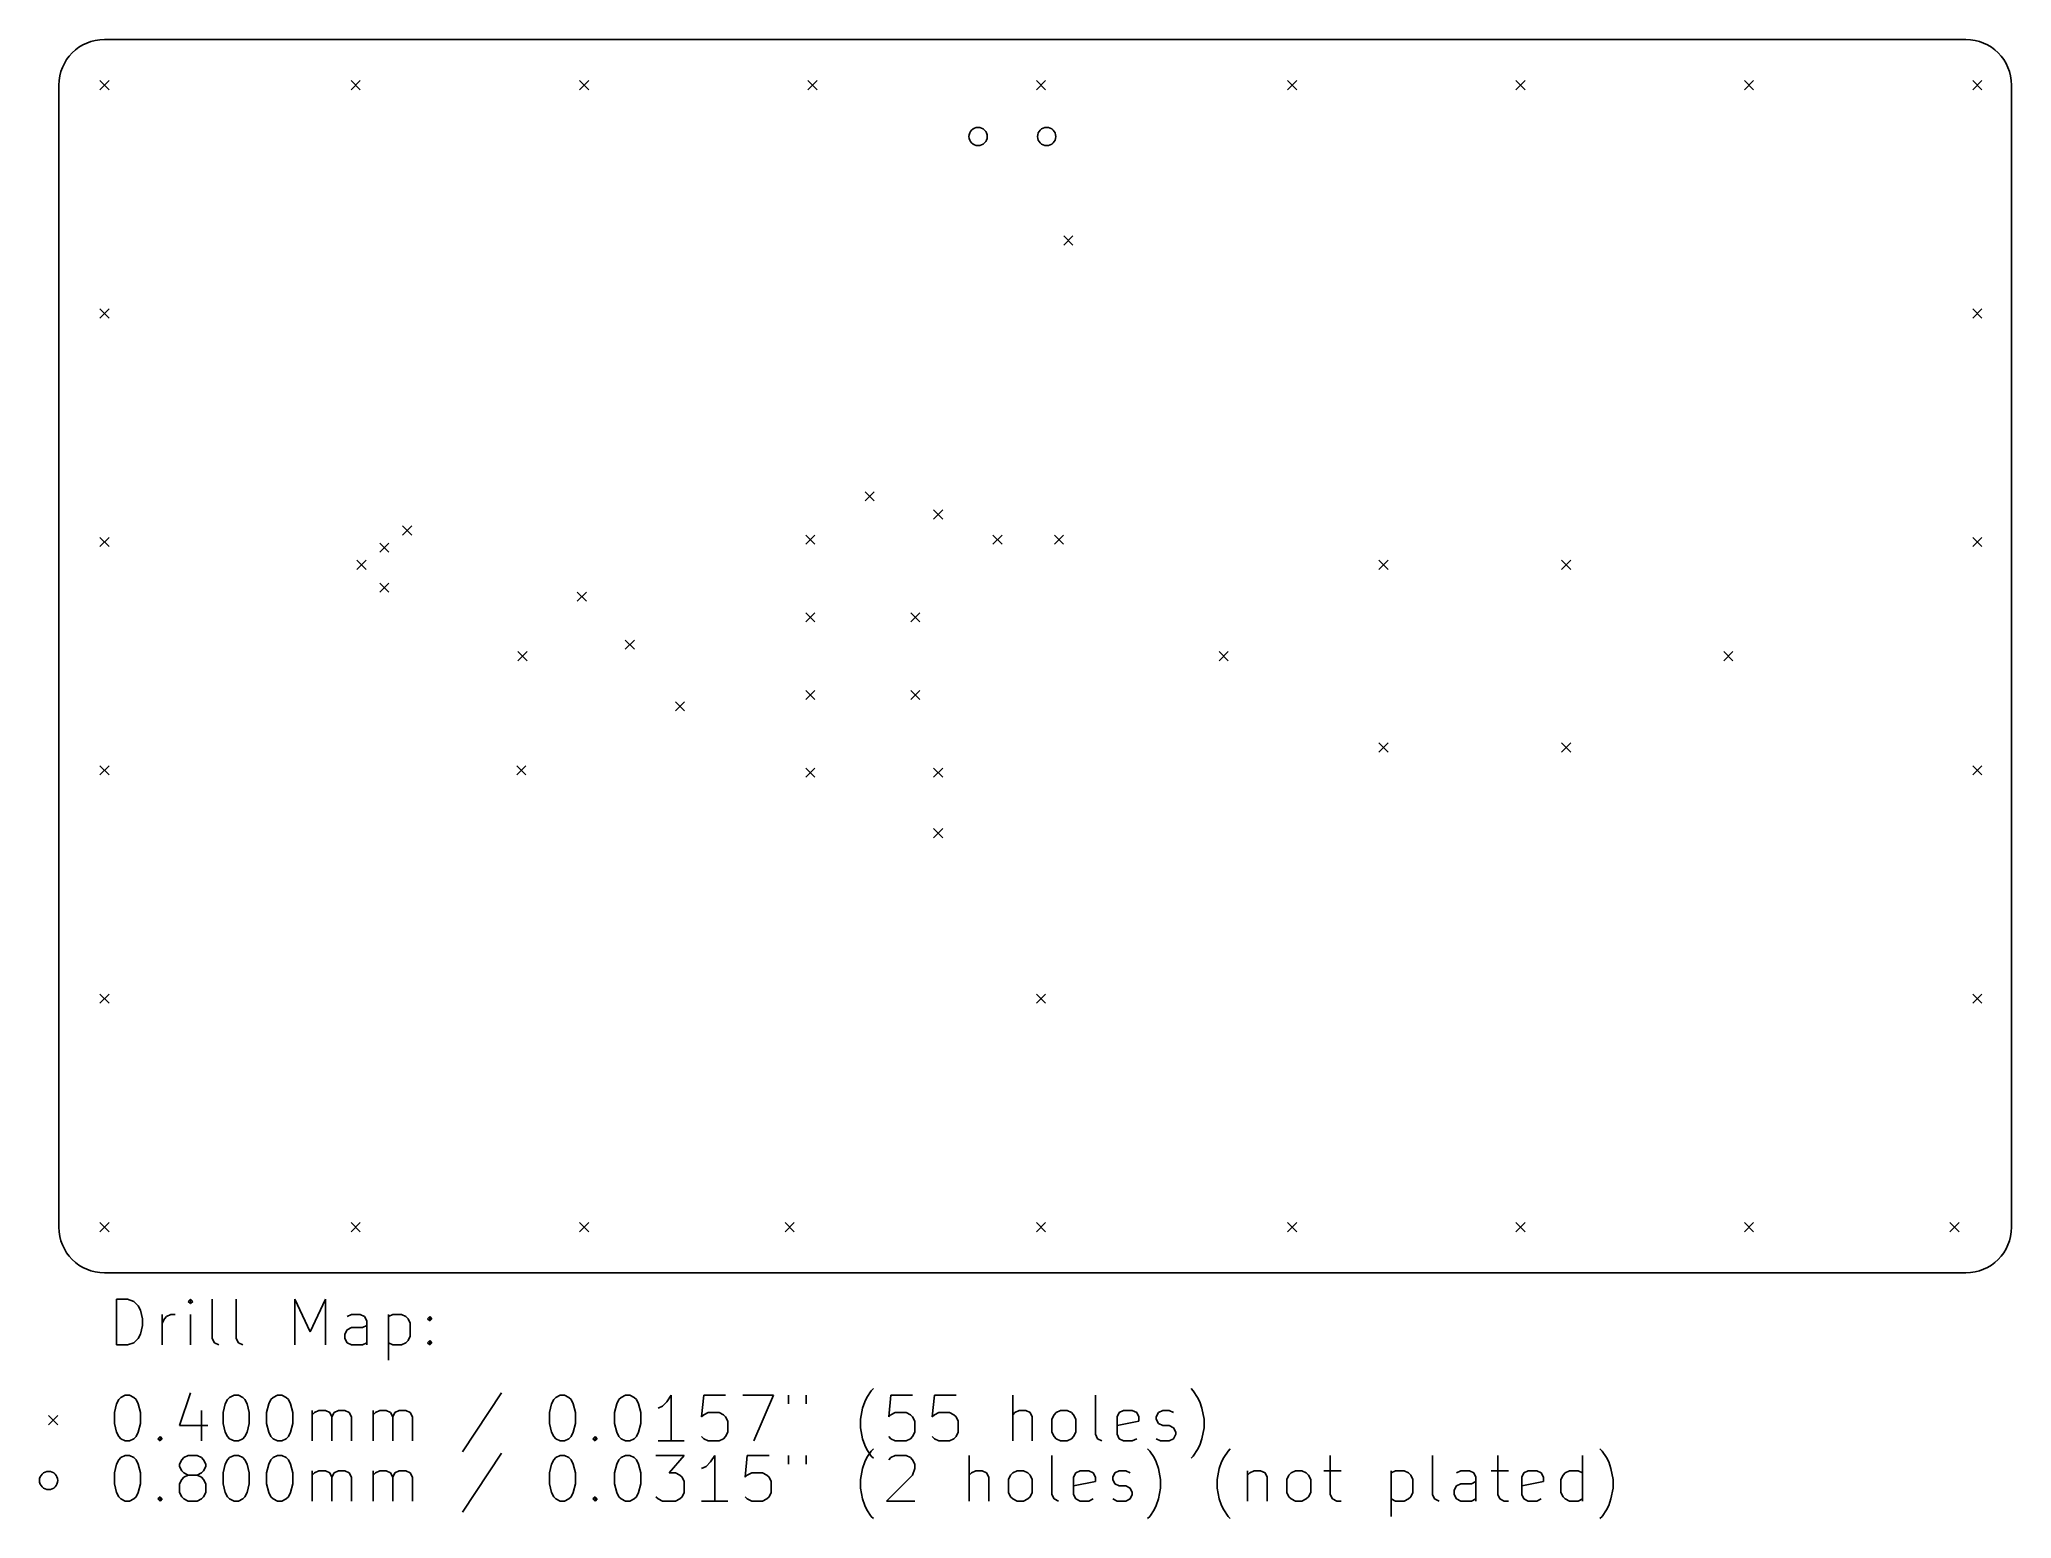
# Model space of a CAD drawing. Extents: x 85.1 to 171.5, y -124.8 to -60.
import ezdxf

# ---------------------------------------------------------------- set-up
doc = ezdxf.new("R2010")
doc.units = 0
doc.layers.add('BLACK', color=7, linetype='CONTINUOUS')

msp = doc.modelspace()

# ---------------------------------------------------------------- linework, layer by layer
at = {"layer": 'BLACK', "linetype": 'CONTINUOUS'}
for p, q in [((88, -60), (169.5, -60)), ((86, -112), (86, -62)), ((87.8, -61.8), (88.2, -62.2)), ((88.2, -61.8), (87.8, -62.2)), ((98.8, -61.8), (99.2, -62.2)), ((99.2, -61.8), (98.8, -62.2)), ((108.8, -61.8), (109.2, -62.2)), ((109.2, -61.8), (108.8, -62.2)), ((118.8, -61.8), (119.2, -62.2)), ((119.2, -61.8), (118.8, -62.2)), ((128.8, -61.8), (129.2, -62.2)), ((129.2, -61.8), (128.8, -62.2)), ((139.8, -61.8), (140.2, -62.2)), ((140.2, -61.8), (139.8, -62.2)), ((149.8, -61.8), (150.2, -62.2)), ((150.2, -61.8), (149.8, -62.2)), ((159.8, -61.8), (160.2, -62.2)), ((160.2, -61.8), (159.8, -62.2)), ((169.8, -61.8), (170.2, -62.2)), ((170.2, -61.8), (169.8, -62.2)), ((171.5, -62), (171.5, -112)), ((130, -68.6), (130.4, -69)), ((130.4, -68.6), (130, -69)), ((87.8, -71.8), (88.2, -72.2)), ((88.2, -71.8), (87.8, -72.2)), ((169.8, -71.8), (170.2, -72.2)), ((170.2, -71.8), (169.8, -72.2)), ((121.3, -79.8), (121.7, -80.2)), ((121.7, -79.8), (121.3, -80.2)), ((124.3, -80.6), (124.7, -81)), ((124.7, -80.6), (124.3, -81)), ((87.8, -81.8), (88.2, -82.2)), ((88.2, -81.8), (87.8, -82.2)), ((101.05, -81.3), (101.45, -81.7)), ((101.45, -81.3), (101.05, -81.7)), ((118.7, -81.7), (119.1, -82.1)), ((119.1, -81.7), (118.7, -82.1)), ((126.9, -81.7), (127.3, -82.1)), ((127.3, -81.7), (126.9, -82.1)), ((129.588, -81.7), (129.987, -82.1)), ((129.987, -81.7), (129.588, -82.1)), ((169.8, -81.8), (170.2, -82.2)), ((170.2, -81.8), (169.8, -82.2)), ((99.05, -82.8), (99.45, -83.2)), ((99.45, -82.8), (99.05, -83.2)), ((100.05, -82.05), (100.45, -82.45)), ((100.45, -82.05), (100.05, -82.45)), ((143.8, -82.8), (144.2, -83.2)), ((144.2, -82.8), (143.8, -83.2)), ((151.8, -82.8), (152.2, -83.2)), ((152.2, -82.8), (151.8, -83.2)), ((100.05, -83.8), (100.45, -84.2)), ((100.45, -83.8), (100.05, -84.2)), ((108.7, -84.2), (109.1, -84.6)), ((109.1, -84.2), (108.7, -84.6)), ((118.7, -85.1), (119.1, -85.5)), ((119.1, -85.1), (118.7, -85.5)), ((123.3, -85.1), (123.7, -85.5)), ((123.7, -85.1), (123.3, -85.5)), ((110.8, -86.3), (111.2, -86.7)), ((111.2, -86.3), (110.8, -86.7)), ((106.1, -86.8), (106.5, -87.2)), ((106.5, -86.8), (106.1, -87.2)), ((136.8, -86.8), (137.2, -87.2)), ((137.2, -86.8), (136.8, -87.2)), ((158.9, -86.8), (159.3, -87.2)), ((159.3, -86.8), (158.9, -87.2)), ((118.7, -88.5), (119.1, -88.9)), ((119.1, -88.5), (118.7, -88.9)), ((123.3, -88.5), (123.7, -88.9)), ((123.7, -88.5), (123.3, -88.9)), ((113, -89), (113.4, -89.4)), ((113.4, -89), (113, -89.4)), ((143.8, -90.8), (144.2, -91.2)), ((144.2, -90.8), (143.8, -91.2)), ((151.8, -90.8), (152.2, -91.2)), ((152.2, -90.8), (151.8, -91.2)), ((87.8, -91.8), (88.2, -92.2)), ((88.2, -91.8), (87.8, -92.2)), ((106.05, -91.8), (106.45, -92.2)), ((106.45, -91.8), (106.05, -92.2)), ((118.7, -91.9), (119.1, -92.3)), ((119.1, -91.9), (118.7, -92.3)), ((124.3, -91.9), (124.7, -92.3)), ((124.7, -91.9), (124.3, -92.3)), ((169.8, -91.8), (170.2, -92.2)), ((170.2, -91.8), (169.8, -92.2)), ((124.3, -94.55), (124.7, -94.95)), ((124.7, -94.55), (124.3, -94.95)), ((87.8, -101.8), (88.2, -102.2)), ((88.2, -101.8), (87.8, -102.2)), ((128.8, -101.8), (129.2, -102.2)), ((129.2, -101.8), (128.8, -102.2)), ((169.8, -101.8), (170.2, -102.2)), ((170.2, -101.8), (169.8, -102.2)), ((87.8, -111.8), (88.2, -112.2)), ((88.2, -111.8), (87.8, -112.2)), ((98.8, -111.8), (99.2, -112.2)), ((99.2, -111.8), (98.8, -112.2)), ((108.8, -111.8), (109.2, -112.2)), ((109.2, -111.8), (108.8, -112.2)), ((117.8, -111.8), (118.2, -112.2)), ((118.2, -111.8), (117.8, -112.2)), ((128.8, -111.8), (129.2, -112.2)), ((129.2, -111.8), (128.8, -112.2)), ((139.8, -111.8), (140.2, -112.2)), ((140.2, -111.8), (139.8, -112.2)), ((149.8, -111.8), (150.2, -112.2)), ((150.2, -111.8), (149.8, -112.2)), ((159.8, -111.8), (160.2, -112.2)), ((160.2, -111.8), (159.8, -112.2)), ((168.8, -111.8), (169.2, -112.2)), ((169.2, -111.8), (168.8, -112.2)), ((169.5, -114), (88, -114)), ((88.5262, -117.155), (88.5262, -115.155)), ((88.5262, -115.155), (89.0024, -115.155)), ((89.0024, -115.155), (89.2881, -115.25)), ((89.2881, -115.25), (89.4786, -115.44)), ((89.4786, -115.44), (89.5738, -115.631)), ((89.5738, -115.631), (89.669, -116.012)), ((91.7643, -115.155), (91.669, -115.25)), ((91.669, -115.25), (91.7643, -115.345)), ((91.8595, -115.25), (91.7643, -115.155)), ((91.7643, -115.155), (91.7643, -115.345)), ((91.7643, -115.345), (91.8595, -115.25)), ((92.7167, -116.869), (92.7167, -115.155)), ((93.7643, -116.869), (93.7643, -115.155)), ((96.3357, -117.155), (96.3357, -115.155)), ((96.3357, -115.155), (97.0024, -116.583)), ((97.0024, -116.583), (97.669, -115.155)), ((97.669, -115.155), (97.669, -117.155)), ((89.669, -116.298), (89.5738, -116.679)), ((89.669, -116.012), (89.669, -116.298)), ((90.5262, -117.155), (90.5262, -115.821)), ((90.5262, -116.202), (90.6214, -116.012)), ((90.6214, -116.012), (90.7167, -115.917)), ((90.7167, -115.917), (90.9071, -115.821)), ((90.9071, -115.821), (91.0976, -115.821)), ((91.7643, -117.155), (91.7643, -115.821)), ((98.5262, -116.679), (98.6214, -116.488)), ((98.8119, -115.821), (98.6214, -115.917)), ((98.6214, -116.488), (98.8119, -116.393)), ((99.1929, -115.821), (98.8119, -115.821)), ((98.8119, -116.393), (99.2881, -116.393)), ((99.3833, -115.917), (99.1929, -115.821)), ((99.2881, -116.393), (99.4786, -116.298)), ((99.4786, -116.107), (99.3833, -115.917)), ((99.4786, -117.155), (99.4786, -116.107)), ((100.431, -115.821), (100.431, -117.821)), ((100.431, -115.917), (100.621, -115.821)), ((100.621, -115.821), (101.002, -115.821)), ((101.002, -115.821), (101.193, -115.917)), ((101.193, -115.917), (101.288, -116.012)), ((101.288, -116.012), (101.383, -116.202)), ((101.383, -116.202), (101.383, -116.774)), ((102.145, -116.012), (102.24, -115.917)), ((102.24, -116.107), (102.145, -116.012)), ((102.24, -115.917), (102.336, -116.012)), ((102.24, -115.917), (102.24, -116.107)), ((102.336, -116.012), (102.24, -116.107)), ((89.0024, -117.155), (88.5262, -117.155)), ((89.2881, -117.06), (89.0024, -117.155)), ((89.4786, -116.869), (89.2881, -117.06)), ((89.5738, -116.679), (89.4786, -116.869)), ((92.8119, -117.06), (92.7167, -116.869)), ((93.0024, -117.155), (92.8119, -117.06)), ((93.8595, -117.06), (93.7643, -116.869)), ((94.05, -117.155), (93.8595, -117.06)), ((98.5262, -116.869), (98.5262, -116.679)), ((98.6214, -117.06), (98.5262, -116.869)), ((98.8119, -117.155), (98.6214, -117.06)), ((99.2881, -117.155), (98.8119, -117.155)), ((99.4786, -117.06), (99.2881, -117.155)), ((100.621, -117.155), (100.431, -117.06)), ((101.002, -117.155), (100.621, -117.155)), ((101.193, -117.06), (101.002, -117.155)), ((101.288, -116.964), (101.193, -117.06)), ((101.383, -116.774), (101.288, -116.964)), ((102.145, -117.06), (102.24, -116.964)), ((102.24, -117.155), (102.145, -117.06)), ((102.24, -116.964), (102.336, -117.06)), ((102.24, -116.964), (102.24, -117.155)), ((102.336, -117.06), (102.24, -117.155)), ((121.574, -119.164), (121.669, -119.069)), ((135.669, -119.164), (135.574, -119.069)), ((88.431, -120.117), (88.5262, -119.736)), ((88.5262, -119.736), (88.6214, -119.545)), ((88.6214, -119.545), (88.7167, -119.45)), ((88.7167, -119.45), (88.9071, -119.355)), ((88.9071, -119.355), (89.0976, -119.355)), ((89.0976, -119.355), (89.2881, -119.45)), ((89.2881, -119.45), (89.3833, -119.545)), ((89.3833, -119.545), (89.4786, -119.736)), ((89.4786, -119.736), (89.5738, -120.117)), ((91.7643, -119.26), (91.2881, -120.688)), ((92.2405, -120.021), (92.2405, -121.355)), ((93.1929, -120.117), (93.2881, -119.736)), ((93.2881, -119.736), (93.3833, -119.545)), ((93.3833, -119.545), (93.4786, -119.45)), ((93.4786, -119.45), (93.669, -119.355)), ((93.669, -119.355), (93.8595, -119.355)), ((93.8595, -119.355), (94.05, -119.45)), ((94.05, -119.45), (94.1452, -119.545)), ((94.1452, -119.545), (94.2405, -119.736)), ((94.2405, -119.736), (94.3357, -120.117)), ((95.0976, -120.117), (95.1929, -119.736)), ((95.1929, -119.736), (95.2881, -119.545)), ((95.2881, -119.545), (95.3833, -119.45)), ((95.3833, -119.45), (95.5738, -119.355)), ((95.5738, -119.355), (95.7643, -119.355)), ((95.7643, -119.355), (95.9548, -119.45)), ((95.9548, -119.45), (96.05, -119.545)), ((96.05, -119.545), (96.1452, -119.736)), ((96.1452, -119.736), (96.2405, -120.117)), ((97.0976, -121.355), (97.0976, -120.021)), ((97.1929, -120.117), (97.3833, -120.021)), ((97.3833, -120.021), (97.669, -120.021)), ((97.669, -120.021), (97.8595, -120.117)), ((98.05, -120.117), (98.2405, -120.021)), ((98.2405, -120.021), (98.5262, -120.021)), ((98.5262, -120.021), (98.7167, -120.117)), ((99.7643, -121.355), (99.7643, -120.021)), ((99.8595, -120.117), (100.05, -120.021)), ((100.05, -120.021), (100.336, -120.021)), ((100.336, -120.021), (100.526, -120.117)), ((100.717, -120.117), (100.907, -120.021)), ((100.907, -120.021), (101.193, -120.021)), ((101.193, -120.021), (101.383, -120.117)), ((105.383, -119.26), (103.669, -121.831)), ((107.479, -120.117), (107.574, -119.736)), ((107.574, -119.736), (107.669, -119.545)), ((107.669, -119.545), (107.764, -119.45)), ((107.764, -119.45), (107.955, -119.355)), ((107.955, -119.355), (108.145, -119.355)), ((108.145, -119.355), (108.336, -119.45)), ((108.336, -119.45), (108.431, -119.545)), ((108.431, -119.545), (108.526, -119.736)), ((108.526, -119.736), (108.621, -120.117)), ((110.336, -120.117), (110.431, -119.736)), ((110.431, -119.736), (110.526, -119.545)), ((110.526, -119.545), (110.621, -119.45)), ((110.621, -119.45), (110.812, -119.355)), ((110.812, -119.355), (111.002, -119.355)), ((111.002, -119.355), (111.193, -119.45)), ((111.193, -119.45), (111.288, -119.545)), ((111.288, -119.545), (111.383, -119.736)), ((111.383, -119.736), (111.479, -120.117)), ((112.431, -119.831), (112.24, -119.926)), ((112.621, -119.64), (112.431, -119.831)), ((112.812, -119.355), (112.621, -119.64)), ((112.812, -121.355), (112.812, -119.355)), ((114.24, -119.355), (114.145, -120.307)), ((115.193, -119.355), (114.24, -119.355)), ((115.955, -119.355), (117.288, -119.355)), ((117.288, -119.355), (116.431, -121.355)), ((117.955, -119.355), (117.955, -119.736)), ((118.717, -119.355), (118.717, -119.736)), ((121.098, -120.402), (121.193, -119.926)), ((121.193, -119.926), (121.288, -119.64)), ((121.288, -119.64), (121.383, -119.45)), ((121.383, -119.45), (121.574, -119.164)), ((122.431, -119.355), (122.336, -120.307)), ((123.383, -119.355), (122.431, -119.355)), ((124.336, -119.355), (124.24, -120.307)), ((125.288, -119.355), (124.336, -119.355)), ((127.764, -121.355), (127.764, -119.355)), ((128.05, -120.021), (127.86, -120.117)), ((128.336, -120.021), (128.05, -120.021)), ((128.526, -120.117), (128.336, -120.021)), ((129.669, -120.117), (129.86, -120.021)), ((129.86, -120.021), (130.145, -120.021)), ((130.145, -120.021), (130.336, -120.117)), ((131.383, -121.069), (131.383, -119.355)), ((132.431, -120.117), (132.621, -120.021)), ((132.621, -120.021), (133.002, -120.021)), ((133.002, -120.021), (133.193, -120.117)), ((134.145, -120.117), (134.336, -120.021)), ((134.336, -120.021), (134.621, -120.021)), ((134.621, -120.021), (134.812, -120.117)), ((135.86, -119.45), (135.669, -119.164)), ((135.955, -119.64), (135.86, -119.45)), ((136.05, -119.926), (135.955, -119.64)), ((136.145, -120.402), (136.05, -119.926)), ((85.55, -120.25), (85.95, -120.65)), ((85.95, -120.25), (85.55, -120.65)), ((88.431, -120.593), (88.431, -120.117)), ((88.5262, -120.974), (88.431, -120.593)), ((89.5738, -120.593), (89.4786, -120.974)), ((89.5738, -120.117), (89.5738, -120.593)), ((91.2881, -120.688), (92.5262, -120.688)), ((93.1929, -120.593), (93.1929, -120.117)), ((93.2881, -120.974), (93.1929, -120.593)), ((94.3357, -120.593), (94.2405, -120.974)), ((94.3357, -120.117), (94.3357, -120.593)), ((95.0976, -120.593), (95.0976, -120.117)), ((95.1929, -120.974), (95.0976, -120.593)), ((96.2405, -120.593), (96.1452, -120.974)), ((96.2405, -120.117), (96.2405, -120.593)), ((97.0976, -120.212), (97.1929, -120.117)), ((97.8595, -120.117), (97.9548, -120.307)), ((97.9548, -120.307), (98.05, -120.117)), ((97.9548, -120.307), (97.9548, -121.355)), ((98.7167, -120.117), (98.8119, -120.307)), ((98.8119, -120.307), (98.8119, -121.355)), ((99.7643, -120.212), (99.8595, -120.117)), ((100.526, -120.117), (100.621, -120.307)), ((100.621, -120.307), (100.717, -120.117)), ((100.621, -120.307), (100.621, -121.355)), ((101.383, -120.117), (101.479, -120.307)), ((101.479, -120.307), (101.479, -121.355)), ((107.479, -120.593), (107.479, -120.117)), ((107.574, -120.974), (107.479, -120.593)), ((108.621, -120.593), (108.526, -120.974)), ((108.621, -120.117), (108.621, -120.593)), ((110.336, -120.593), (110.336, -120.117)), ((110.431, -120.974), (110.336, -120.593)), ((111.479, -120.593), (111.383, -120.974)), ((111.479, -120.117), (111.479, -120.593)), ((114.145, -120.307), (114.24, -120.212)), ((114.24, -120.212), (114.431, -120.117)), ((114.431, -120.117), (114.907, -120.117)), ((114.907, -120.117), (115.098, -120.212)), ((115.098, -120.212), (115.193, -120.307)), ((115.193, -120.307), (115.288, -120.498)), ((115.288, -120.498), (115.288, -120.974)), ((121.098, -120.783), (121.098, -120.402)), ((121.193, -121.26), (121.098, -120.783)), ((122.336, -120.307), (122.431, -120.212)), ((122.431, -120.212), (122.621, -120.117)), ((122.621, -120.117), (123.098, -120.117)), ((123.098, -120.117), (123.288, -120.212)), ((123.288, -120.212), (123.383, -120.307)), ((123.383, -120.307), (123.479, -120.498)), ((123.479, -120.498), (123.479, -120.974)), ((124.24, -120.307), (124.336, -120.212)), ((124.336, -120.212), (124.526, -120.117)), ((124.526, -120.117), (125.002, -120.117)), ((125.002, -120.117), (125.193, -120.212)), ((125.193, -120.212), (125.288, -120.307)), ((125.288, -120.307), (125.383, -120.498)), ((125.383, -120.498), (125.383, -120.974)), ((127.86, -120.117), (127.764, -120.212)), ((128.621, -120.307), (128.526, -120.117)), ((128.621, -121.355), (128.621, -120.307)), ((129.479, -120.402), (129.574, -120.212)), ((129.479, -120.974), (129.479, -120.402)), ((129.574, -120.212), (129.669, -120.117)), ((130.336, -120.117), (130.431, -120.212)), ((130.431, -120.212), (130.526, -120.402)), ((130.526, -120.402), (130.526, -120.974)), ((132.336, -120.307), (132.431, -120.117)), ((132.336, -121.069), (132.336, -120.307)), ((133.288, -120.498), (132.336, -120.688)), ((133.193, -120.117), (133.288, -120.307)), ((133.288, -120.307), (133.288, -120.498)), ((134.05, -120.307), (134.145, -120.117)), ((134.05, -120.402), (134.05, -120.307)), ((134.145, -120.593), (134.05, -120.402)), ((134.336, -120.688), (134.145, -120.593)), ((134.621, -120.688), (134.336, -120.688)), ((134.812, -120.783), (134.621, -120.688)), ((134.907, -120.974), (134.812, -120.783)), ((136.05, -121.26), (136.145, -120.783)), ((136.145, -120.783), (136.145, -120.402)), ((88.6214, -121.164), (88.5262, -120.974)), ((88.7167, -121.26), (88.6214, -121.164)), ((88.9071, -121.355), (88.7167, -121.26)), ((89.0976, -121.355), (88.9071, -121.355)), ((89.2881, -121.26), (89.0976, -121.355)), ((89.3833, -121.164), (89.2881, -121.26)), ((89.4786, -120.974), (89.3833, -121.164)), ((90.3357, -121.26), (90.431, -121.164)), ((90.431, -121.355), (90.3357, -121.26)), ((90.431, -121.164), (90.5262, -121.26)), ((90.431, -121.164), (90.431, -121.355)), ((90.5262, -121.26), (90.431, -121.355)), ((93.3833, -121.164), (93.2881, -120.974)), ((93.4786, -121.26), (93.3833, -121.164)), ((93.669, -121.355), (93.4786, -121.26)), ((93.8595, -121.355), (93.669, -121.355)), ((94.05, -121.26), (93.8595, -121.355)), ((94.1452, -121.164), (94.05, -121.26)), ((94.2405, -120.974), (94.1452, -121.164)), ((95.2881, -121.164), (95.1929, -120.974)), ((95.3833, -121.26), (95.2881, -121.164)), ((95.5738, -121.355), (95.3833, -121.26)), ((95.7643, -121.355), (95.5738, -121.355)), ((95.9548, -121.26), (95.7643, -121.355)), ((96.05, -121.164), (95.9548, -121.26)), ((96.1452, -120.974), (96.05, -121.164)), ((107.669, -121.164), (107.574, -120.974)), ((107.764, -121.26), (107.669, -121.164)), ((107.955, -121.355), (107.764, -121.26)), ((108.145, -121.355), (107.955, -121.355)), ((108.336, -121.26), (108.145, -121.355)), ((108.431, -121.164), (108.336, -121.26)), ((108.526, -120.974), (108.431, -121.164)), ((109.383, -121.26), (109.479, -121.164)), ((109.479, -121.355), (109.383, -121.26)), ((109.479, -121.164), (109.574, -121.26)), ((109.479, -121.164), (109.479, -121.355)), ((109.574, -121.26), (109.479, -121.355)), ((110.526, -121.164), (110.431, -120.974)), ((110.621, -121.26), (110.526, -121.164)), ((110.812, -121.355), (110.621, -121.26)), ((111.002, -121.355), (110.812, -121.355)), ((111.193, -121.26), (111.002, -121.355)), ((111.288, -121.164), (111.193, -121.26)), ((111.383, -120.974), (111.288, -121.164)), ((113.383, -121.355), (112.24, -121.355)), ((114.24, -121.26), (114.145, -121.164)), ((114.431, -121.355), (114.24, -121.26)), ((114.907, -121.355), (114.431, -121.355)), ((115.098, -121.26), (114.907, -121.355)), ((115.193, -121.164), (115.098, -121.26)), ((115.288, -120.974), (115.193, -121.164)), ((121.288, -121.545), (121.193, -121.26)), ((121.383, -121.736), (121.288, -121.545)), ((121.574, -122.021), (121.383, -121.736)), ((121.574, -121.804), (121.669, -121.709)), ((122.431, -121.26), (122.336, -121.164)), ((122.621, -121.355), (122.431, -121.26)), ((123.098, -121.355), (122.621, -121.355)), ((123.288, -121.26), (123.098, -121.355)), ((123.383, -121.164), (123.288, -121.26)), ((123.479, -120.974), (123.383, -121.164)), ((124.336, -121.26), (124.24, -121.164)), ((124.526, -121.355), (124.336, -121.26)), ((125.002, -121.355), (124.526, -121.355)), ((125.193, -121.26), (125.002, -121.355)), ((125.288, -121.164), (125.193, -121.26)), ((125.383, -120.974), (125.288, -121.164)), ((129.574, -121.164), (129.479, -120.974)), ((129.669, -121.26), (129.574, -121.164)), ((129.86, -121.355), (129.669, -121.26)), ((130.145, -121.355), (129.86, -121.355)), ((130.336, -121.26), (130.145, -121.355)), ((130.431, -121.164), (130.336, -121.26)), ((130.526, -120.974), (130.431, -121.164)), ((131.479, -121.26), (131.383, -121.069)), ((131.669, -121.355), (131.479, -121.26)), ((132.431, -121.26), (132.336, -121.069)), ((132.621, -121.355), (132.431, -121.26)), ((133.002, -121.355), (132.621, -121.355)), ((133.193, -121.26), (133.002, -121.355)), ((133.764, -121.804), (133.669, -121.709)), ((134.05, -121.26), (134.24, -121.355)), ((134.24, -121.355), (134.621, -121.355)), ((134.621, -121.355), (134.812, -121.26)), ((134.812, -121.26), (134.907, -121.069)), ((134.907, -121.069), (134.907, -120.974)), ((135.669, -122.021), (135.86, -121.736)), ((135.86, -121.736), (135.955, -121.545)), ((135.955, -121.545), (136.05, -121.26)), ((137.193, -121.804), (137.288, -121.709)), ((153.574, -121.804), (153.479, -121.709)), ((88.431, -122.757), (88.5262, -122.376)), ((88.5262, -122.376), (88.6214, -122.185)), ((88.6214, -122.185), (88.7167, -122.09)), ((88.7167, -122.09), (88.9071, -121.995)), ((88.9071, -121.995), (89.0976, -121.995)), ((89.0976, -121.995), (89.2881, -122.09)), ((89.2881, -122.09), (89.3833, -122.185)), ((89.3833, -122.185), (89.4786, -122.376)), ((89.4786, -122.376), (89.5738, -122.757)), ((91.2881, -122.376), (91.3833, -122.185)), ((91.2881, -122.471), (91.2881, -122.376)), ((91.3833, -122.661), (91.2881, -122.471)), ((91.3833, -122.185), (91.4786, -122.09)), ((91.4786, -122.09), (91.669, -121.995)), ((91.669, -121.995), (92.05, -121.995)), ((92.05, -121.995), (92.2405, -122.09)), ((92.2405, -122.09), (92.3357, -122.185)), ((92.3357, -122.185), (92.431, -122.376)), ((92.431, -122.471), (92.3357, -122.661)), ((92.431, -122.376), (92.431, -122.471)), ((93.1929, -122.757), (93.2881, -122.376)), ((93.2881, -122.376), (93.3833, -122.185)), ((93.3833, -122.185), (93.4786, -122.09)), ((93.4786, -122.09), (93.669, -121.995)), ((93.669, -121.995), (93.8595, -121.995)), ((93.8595, -121.995), (94.05, -122.09)), ((94.05, -122.09), (94.1452, -122.185)), ((94.1452, -122.185), (94.2405, -122.376)), ((94.2405, -122.376), (94.3357, -122.757)), ((95.0976, -122.757), (95.1929, -122.376)), ((95.1929, -122.376), (95.2881, -122.185)), ((95.2881, -122.185), (95.3833, -122.09)), ((95.3833, -122.09), (95.5738, -121.995)), ((95.5738, -121.995), (95.7643, -121.995)), ((95.7643, -121.995), (95.9548, -122.09)), ((95.9548, -122.09), (96.05, -122.185)), ((96.05, -122.185), (96.1452, -122.376)), ((96.1452, -122.376), (96.2405, -122.757)), ((105.383, -121.9), (103.669, -124.471)), ((107.479, -122.757), (107.574, -122.376)), ((107.574, -122.376), (107.669, -122.185)), ((107.669, -122.185), (107.764, -122.09)), ((107.764, -122.09), (107.955, -121.995)), ((107.955, -121.995), (108.145, -121.995)), ((108.145, -121.995), (108.336, -122.09)), ((108.336, -122.09), (108.431, -122.185)), ((108.431, -122.185), (108.526, -122.376)), ((108.526, -122.376), (108.621, -122.757)), ((110.336, -122.757), (110.431, -122.376)), ((110.431, -122.376), (110.526, -122.185)), ((110.526, -122.185), (110.621, -122.09)), ((110.621, -122.09), (110.812, -121.995)), ((110.812, -121.995), (111.002, -121.995)), ((111.002, -121.995), (111.193, -122.09)), ((111.193, -122.09), (111.288, -122.185)), ((111.288, -122.185), (111.383, -122.376)), ((111.383, -122.376), (111.479, -122.757)), ((112.145, -121.995), (113.383, -121.995)), ((113.383, -121.995), (112.717, -122.757)), ((114.336, -122.471), (114.145, -122.566)), ((114.526, -122.28), (114.336, -122.471)), ((114.717, -121.995), (114.526, -122.28)), ((114.717, -123.995), (114.717, -121.995)), ((116.145, -121.995), (116.05, -122.947)), ((117.098, -121.995), (116.145, -121.995)), ((117.955, -121.995), (117.955, -122.376)), ((118.717, -121.995), (118.717, -122.376)), ((121.098, -123.042), (121.193, -122.566)), ((121.193, -122.566), (121.288, -122.28)), ((121.288, -122.28), (121.383, -122.09)), ((121.383, -122.09), (121.574, -121.804)), ((121.669, -122.117), (121.574, -122.021)), ((122.336, -122.185), (122.431, -122.09)), ((122.431, -122.09), (122.621, -121.995)), ((122.621, -121.995), (123.098, -121.995)), ((123.098, -121.995), (123.288, -122.09)), ((123.288, -122.09), (123.383, -122.185)), ((123.383, -122.185), (123.479, -122.376)), ((123.479, -122.566), (123.383, -122.852)), ((123.479, -122.376), (123.479, -122.566)), ((125.86, -123.995), (125.86, -121.995)), ((129.479, -123.709), (129.479, -121.995)), ((133.955, -122.09), (133.764, -121.804)), ((134.05, -122.28), (133.955, -122.09)), ((134.145, -122.566), (134.05, -122.28)), ((134.24, -123.042), (134.145, -122.566)), ((135.574, -122.117), (135.669, -122.021)), ((136.717, -123.042), (136.812, -122.566)), ((136.812, -122.566), (136.907, -122.28)), ((136.907, -122.28), (137.002, -122.09)), ((137.002, -122.09), (137.193, -121.804)), ((141.669, -121.995), (141.669, -123.709)), ((146.145, -123.709), (146.145, -121.995)), ((149.002, -121.995), (149.002, -123.709)), ((152.717, -123.995), (152.717, -121.995)), ((153.764, -122.09), (153.574, -121.804)), ((153.86, -122.28), (153.764, -122.09)), ((153.955, -122.566), (153.86, -122.28)), ((154.05, -123.042), (153.955, -122.566)), ((88.431, -123.233), (88.431, -122.757)), ((88.5262, -123.614), (88.431, -123.233)), ((89.5738, -123.233), (89.4786, -123.614)), ((89.5738, -122.757), (89.5738, -123.233)), ((91.3833, -123.042), (91.2881, -123.233)), ((91.2881, -123.233), (91.2881, -123.614)), ((91.4786, -122.757), (91.3833, -122.661)), ((91.4786, -122.947), (91.3833, -123.042)), ((91.669, -122.852), (91.4786, -122.757)), ((91.669, -122.852), (91.4786, -122.947)), ((92.05, -122.852), (91.669, -122.852)), ((92.2405, -122.757), (92.05, -122.852)), ((92.2405, -122.947), (92.05, -122.852)), ((92.3357, -122.661), (92.2405, -122.757)), ((92.3357, -123.042), (92.2405, -122.947)), ((92.431, -123.233), (92.3357, -123.042)), ((92.431, -123.614), (92.431, -123.233)), ((93.1929, -123.233), (93.1929, -122.757)), ((93.2881, -123.614), (93.1929, -123.233)), ((94.3357, -123.233), (94.2405, -123.614)), ((94.3357, -122.757), (94.3357, -123.233)), ((95.0976, -123.233), (95.0976, -122.757)), ((95.1929, -123.614), (95.0976, -123.233)), ((96.2405, -123.233), (96.1452, -123.614)), ((96.2405, -122.757), (96.2405, -123.233)), ((97.0976, -123.995), (97.0976, -122.661)), ((97.0976, -122.852), (97.1929, -122.757)), ((97.1929, -122.757), (97.3833, -122.661)), ((97.3833, -122.661), (97.669, -122.661)), ((97.669, -122.661), (97.8595, -122.757)), ((97.8595, -122.757), (97.9548, -122.947)), ((97.9548, -122.947), (98.05, -122.757)), ((97.9548, -122.947), (97.9548, -123.995)), ((98.05, -122.757), (98.2405, -122.661)), ((98.2405, -122.661), (98.5262, -122.661)), ((98.5262, -122.661), (98.7167, -122.757)), ((98.7167, -122.757), (98.8119, -122.947)), ((98.8119, -122.947), (98.8119, -123.995)), ((99.7643, -123.995), (99.7643, -122.661)), ((99.7643, -122.852), (99.8595, -122.757)), ((99.8595, -122.757), (100.05, -122.661)), ((100.05, -122.661), (100.336, -122.661)), ((100.336, -122.661), (100.526, -122.757)), ((100.526, -122.757), (100.621, -122.947)), ((100.621, -122.947), (100.717, -122.757)), ((100.621, -122.947), (100.621, -123.995)), ((100.717, -122.757), (100.907, -122.661)), ((100.907, -122.661), (101.193, -122.661)), ((101.193, -122.661), (101.383, -122.757)), ((101.383, -122.757), (101.479, -122.947)), ((101.479, -122.947), (101.479, -123.995)), ((107.479, -123.233), (107.479, -122.757)), ((107.574, -123.614), (107.479, -123.233)), ((108.621, -123.233), (108.526, -123.614)), ((108.621, -122.757), (108.621, -123.233)), ((110.336, -123.233), (110.336, -122.757)), ((110.431, -123.614), (110.336, -123.233)), ((111.479, -123.233), (111.383, -123.614)), ((111.479, -122.757), (111.479, -123.233)), ((112.717, -122.757), (113.002, -122.757)), ((113.002, -122.757), (113.193, -122.852)), ((113.193, -122.852), (113.288, -122.947)), ((113.288, -122.947), (113.383, -123.138)), ((113.383, -123.138), (113.383, -123.614)), ((116.05, -122.947), (116.145, -122.852)), ((116.145, -122.852), (116.336, -122.757)), ((116.336, -122.757), (116.812, -122.757)), ((116.812, -122.757), (117.002, -122.852)), ((117.002, -122.852), (117.098, -122.947)), ((117.098, -122.947), (117.193, -123.138)), ((117.193, -123.138), (117.193, -123.614)), ((121.098, -123.423), (121.098, -123.042)), ((121.193, -123.9), (121.098, -123.423)), ((123.383, -122.852), (122.24, -123.995)), ((125.955, -122.757), (125.86, -122.852)), ((126.145, -122.661), (125.955, -122.757)), ((126.431, -122.661), (126.145, -122.661)), ((126.621, -122.757), (126.431, -122.661)), ((126.717, -122.947), (126.621, -122.757)), ((126.717, -123.995), (126.717, -122.947)), ((127.574, -123.042), (127.669, -122.852)), ((127.574, -123.614), (127.574, -123.042)), ((127.669, -122.852), (127.764, -122.757)), ((127.764, -122.757), (127.955, -122.661)), ((127.955, -122.661), (128.24, -122.661)), ((128.24, -122.661), (128.431, -122.757)), ((128.431, -122.757), (128.526, -122.852)), ((128.526, -122.852), (128.621, -123.042)), ((128.621, -123.042), (128.621, -123.614)), ((130.431, -122.947), (130.526, -122.757)), ((130.431, -123.709), (130.431, -122.947)), ((131.383, -123.138), (130.431, -123.328)), ((130.526, -122.757), (130.717, -122.661)), ((130.717, -122.661), (131.098, -122.661)), ((131.098, -122.661), (131.288, -122.757)), ((131.288, -122.757), (131.383, -122.947)), ((131.383, -122.947), (131.383, -123.138)), ((132.145, -122.947), (132.24, -122.757)), ((132.145, -123.042), (132.145, -122.947)), ((132.24, -123.233), (132.145, -123.042)), ((132.24, -122.757), (132.431, -122.661)), ((132.431, -123.328), (132.24, -123.233)), ((132.431, -122.661), (132.717, -122.661)), ((132.717, -123.328), (132.431, -123.328)), ((132.717, -122.661), (132.907, -122.757)), ((132.907, -123.423), (132.717, -123.328)), ((133.002, -123.614), (132.907, -123.423)), ((134.145, -123.9), (134.24, -123.423)), ((134.24, -123.423), (134.24, -123.042)), ((136.717, -123.423), (136.717, -123.042)), ((136.812, -123.9), (136.717, -123.423)), ((138.05, -122.661), (138.05, -123.995)), ((138.05, -122.852), (138.145, -122.757)), ((138.145, -122.757), (138.336, -122.661)), ((138.336, -122.661), (138.621, -122.661)), ((138.621, -122.661), (138.812, -122.757)), ((138.812, -122.757), (138.907, -122.947)), ((138.907, -122.947), (138.907, -123.995)), ((139.764, -123.042), (139.86, -122.852)), ((139.764, -123.614), (139.764, -123.042)), ((139.86, -122.852), (139.955, -122.757)), ((139.955, -122.757), (140.145, -122.661)), ((140.145, -122.661), (140.431, -122.661)), ((140.431, -122.661), (140.621, -122.757)), ((140.621, -122.757), (140.717, -122.852)), ((140.717, -122.852), (140.812, -123.042)), ((140.812, -123.042), (140.812, -123.614)), ((141.383, -122.661), (142.145, -122.661)), ((144.336, -122.661), (144.336, -124.661)), ((144.336, -122.757), (144.526, -122.661)), ((144.526, -122.661), (144.907, -122.661)), ((144.907, -122.661), (145.098, -122.757)), ((145.098, -122.757), (145.193, -122.852)), ((145.193, -122.852), (145.288, -123.042)), ((145.288, -123.042), (145.288, -123.614)), ((147.098, -123.519), (147.193, -123.328)), ((147.383, -122.661), (147.193, -122.757)), ((147.193, -123.328), (147.383, -123.233)), ((147.764, -122.661), (147.383, -122.661)), ((147.383, -123.233), (147.86, -123.233)), ((147.955, -122.757), (147.764, -122.661)), ((147.86, -123.233), (148.05, -123.138)), ((148.05, -122.947), (147.955, -122.757)), ((148.05, -123.995), (148.05, -122.947)), ((148.717, -122.661), (149.479, -122.661)), ((150.05, -122.947), (150.145, -122.757)), ((150.05, -123.709), (150.05, -122.947)), ((151.002, -123.138), (150.05, -123.328)), ((150.145, -122.757), (150.336, -122.661)), ((150.336, -122.661), (150.717, -122.661)), ((150.717, -122.661), (150.907, -122.757)), ((150.907, -122.757), (151.002, -122.947)), ((151.002, -122.947), (151.002, -123.138)), ((151.764, -123.042), (151.86, -122.852)), ((151.764, -123.614), (151.764, -123.042)), ((151.86, -122.852), (151.955, -122.757)), ((151.955, -122.757), (152.145, -122.661)), ((152.145, -122.661), (152.526, -122.661)), ((152.526, -122.661), (152.717, -122.757)), ((153.955, -123.9), (154.05, -123.423)), ((154.05, -123.423), (154.05, -123.042)), ((88.6214, -123.804), (88.5262, -123.614)), ((88.7167, -123.9), (88.6214, -123.804)), ((88.9071, -123.995), (88.7167, -123.9)), ((89.0976, -123.995), (88.9071, -123.995)), ((89.2881, -123.9), (89.0976, -123.995)), ((89.3833, -123.804), (89.2881, -123.9)), ((89.4786, -123.614), (89.3833, -123.804)), ((90.3357, -123.9), (90.431, -123.804)), ((90.431, -123.995), (90.3357, -123.9)), ((90.431, -123.804), (90.5262, -123.9)), ((90.431, -123.804), (90.431, -123.995)), ((90.5262, -123.9), (90.431, -123.995)), ((91.2881, -123.614), (91.3833, -123.804)), ((91.3833, -123.804), (91.4786, -123.9)), ((91.4786, -123.9), (91.669, -123.995)), ((91.669, -123.995), (92.05, -123.995)), ((92.05, -123.995), (92.2405, -123.9)), ((92.2405, -123.9), (92.3357, -123.804)), ((92.3357, -123.804), (92.431, -123.614)), ((93.3833, -123.804), (93.2881, -123.614)), ((93.4786, -123.9), (93.3833, -123.804)), ((93.669, -123.995), (93.4786, -123.9)), ((93.8595, -123.995), (93.669, -123.995)), ((94.05, -123.9), (93.8595, -123.995)), ((94.1452, -123.804), (94.05, -123.9)), ((94.2405, -123.614), (94.1452, -123.804)), ((95.2881, -123.804), (95.1929, -123.614)), ((95.3833, -123.9), (95.2881, -123.804)), ((95.5738, -123.995), (95.3833, -123.9)), ((95.7643, -123.995), (95.5738, -123.995)), ((95.9548, -123.9), (95.7643, -123.995)), ((96.05, -123.804), (95.9548, -123.9)), ((96.1452, -123.614), (96.05, -123.804)), ((107.669, -123.804), (107.574, -123.614)), ((107.764, -123.9), (107.669, -123.804)), ((107.955, -123.995), (107.764, -123.9)), ((108.145, -123.995), (107.955, -123.995)), ((108.336, -123.9), (108.145, -123.995)), ((108.431, -123.804), (108.336, -123.9)), ((108.526, -123.614), (108.431, -123.804)), ((109.383, -123.9), (109.479, -123.804)), ((109.479, -123.995), (109.383, -123.9)), ((109.479, -123.804), (109.574, -123.9)), ((109.479, -123.804), (109.479, -123.995)), ((109.574, -123.9), (109.479, -123.995)), ((110.526, -123.804), (110.431, -123.614)), ((110.621, -123.9), (110.526, -123.804)), ((110.812, -123.995), (110.621, -123.9)), ((111.002, -123.995), (110.812, -123.995)), ((111.193, -123.9), (111.002, -123.995)), ((111.288, -123.804), (111.193, -123.9)), ((111.383, -123.614), (111.288, -123.804)), ((112.24, -123.9), (112.145, -123.804)), ((112.431, -123.995), (112.24, -123.9)), ((113.002, -123.995), (112.431, -123.995)), ((113.193, -123.9), (113.002, -123.995)), ((113.288, -123.804), (113.193, -123.9)), ((113.383, -123.614), (113.288, -123.804)), ((115.288, -123.995), (114.145, -123.995)), ((116.145, -123.9), (116.05, -123.804)), ((116.336, -123.995), (116.145, -123.9)), ((116.812, -123.995), (116.336, -123.995)), ((117.002, -123.9), (116.812, -123.995)), ((117.098, -123.804), (117.002, -123.9)), ((117.193, -123.614), (117.098, -123.804)), ((121.288, -124.185), (121.193, -123.9)), ((121.383, -124.376), (121.288, -124.185)), ((122.24, -123.995), (123.479, -123.995)), ((127.669, -123.804), (127.574, -123.614)), ((127.764, -123.9), (127.669, -123.804)), ((127.955, -123.995), (127.764, -123.9)), ((128.24, -123.995), (127.955, -123.995)), ((128.431, -123.9), (128.24, -123.995)), ((128.526, -123.804), (128.431, -123.9)), ((128.621, -123.614), (128.526, -123.804)), ((129.574, -123.9), (129.479, -123.709)), ((129.764, -123.995), (129.574, -123.9)), ((130.526, -123.9), (130.431, -123.709)), ((130.717, -123.995), (130.526, -123.9)), ((131.098, -123.995), (130.717, -123.995)), ((131.288, -123.9), (131.098, -123.995)), ((132.145, -123.9), (132.336, -123.995)), ((132.336, -123.995), (132.717, -123.995)), ((132.717, -123.995), (132.907, -123.9)), ((132.907, -123.9), (133.002, -123.709)), ((133.002, -123.709), (133.002, -123.614)), ((133.955, -124.376), (134.05, -124.185)), ((134.05, -124.185), (134.145, -123.9)), ((136.907, -124.185), (136.812, -123.9)), ((137.002, -124.376), (136.907, -124.185)), ((139.86, -123.804), (139.764, -123.614)), ((139.955, -123.9), (139.86, -123.804)), ((140.145, -123.995), (139.955, -123.9)), ((140.431, -123.995), (140.145, -123.995)), ((140.621, -123.9), (140.431, -123.995)), ((140.717, -123.804), (140.621, -123.9)), ((140.812, -123.614), (140.717, -123.804)), ((141.669, -123.709), (141.764, -123.9)), ((141.764, -123.9), (141.955, -123.995)), ((141.955, -123.995), (142.145, -123.995)), ((144.526, -123.995), (144.336, -123.9)), ((144.907, -123.995), (144.526, -123.995)), ((145.098, -123.9), (144.907, -123.995)), ((145.193, -123.804), (145.098, -123.9)), ((145.288, -123.614), (145.193, -123.804)), ((146.24, -123.9), (146.145, -123.709)), ((146.431, -123.995), (146.24, -123.9)), ((147.098, -123.709), (147.098, -123.519)), ((147.193, -123.9), (147.098, -123.709)), ((147.383, -123.995), (147.193, -123.9)), ((147.86, -123.995), (147.383, -123.995)), ((148.05, -123.9), (147.86, -123.995)), ((149.002, -123.709), (149.098, -123.9)), ((149.098, -123.9), (149.288, -123.995)), ((149.288, -123.995), (149.479, -123.995)), ((150.145, -123.9), (150.05, -123.709)), ((150.336, -123.995), (150.145, -123.9)), ((150.717, -123.995), (150.336, -123.995)), ((150.907, -123.9), (150.717, -123.995)), ((151.86, -123.804), (151.764, -123.614)), ((151.955, -123.9), (151.86, -123.804)), ((152.145, -123.995), (151.955, -123.9)), ((152.526, -123.995), (152.145, -123.995)), ((152.717, -123.9), (152.526, -123.995)), ((153.764, -124.376), (153.86, -124.185)), ((153.86, -124.185), (153.955, -123.9)), ((121.574, -124.661), (121.383, -124.376)), ((121.669, -124.757), (121.574, -124.661)), ((133.669, -124.757), (133.764, -124.661)), ((133.764, -124.661), (133.955, -124.376)), ((137.193, -124.661), (137.002, -124.376)), ((137.288, -124.757), (137.193, -124.661)), ((153.479, -124.757), (153.574, -124.661)), ((153.574, -124.661), (153.764, -124.376))]:
    msp.add_line(p, q, dxfattribs=at)
at = {"layer": 'BLACK'}
for centre in [(126.25, -64.25), (129.25, -64.25), (85.55, -123.09)]:
    msp.add_circle(centre, 0.4, dxfattribs=at)
for centre, start, end in [((88, -62), 90, 180), ((169.5, -62), 0, 90), ((88, -112), -180, -90), ((169.5, -112), -90, 0)]:
    msp.add_arc(centre, 2, start, end, dxfattribs=at)

doc.saveas('drawing.dxf')
